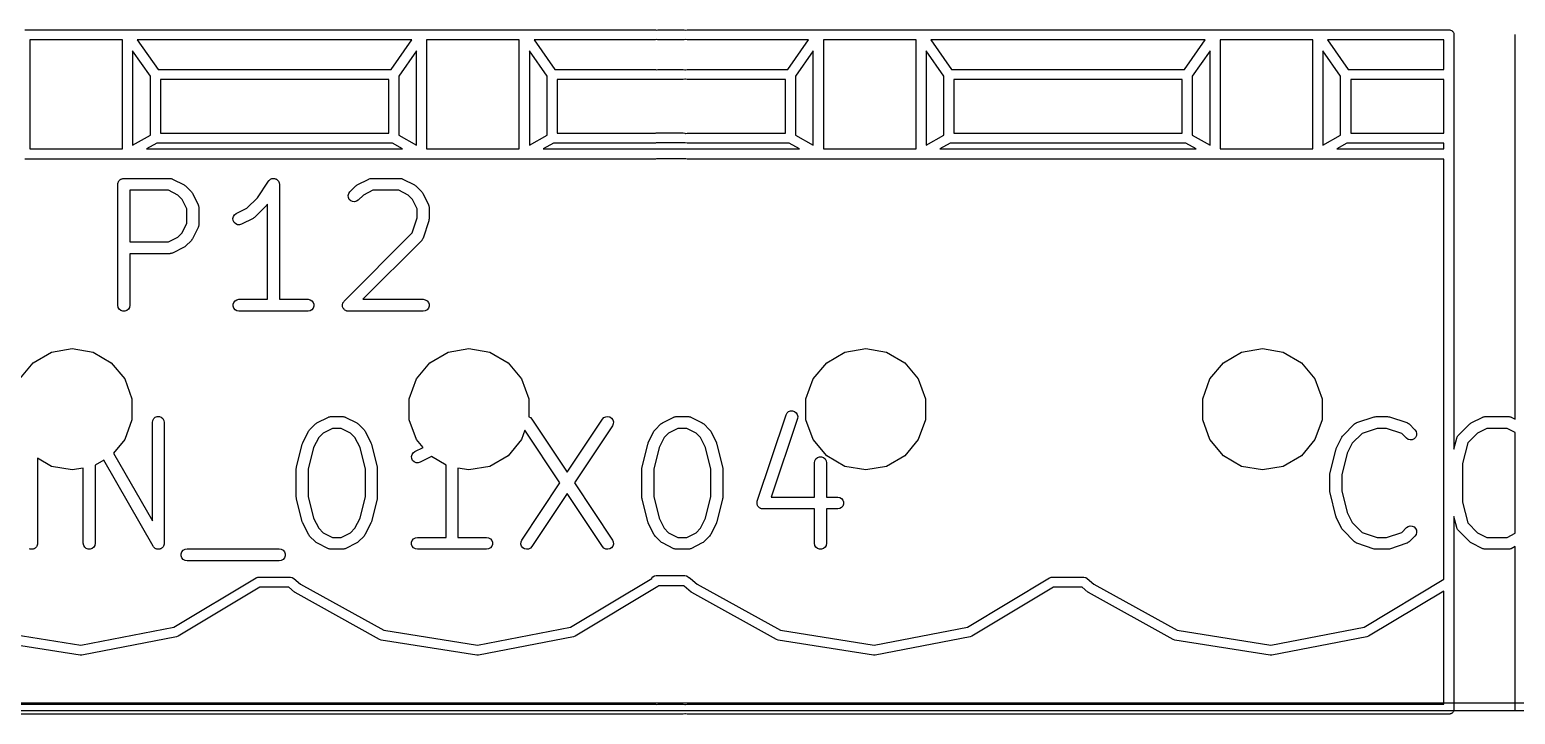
# Model space of a CAD drawing. Extents: x 10 to 287, y -200 to -10.
# Drawn here: x 165.96 to 184.69, y -130.09 to -121.47 of the extents above; entities that cross this region are included whole.
import ezdxf

# ---------------------------------------------------------------- set-up
doc = ezdxf.new("R2010")
doc.units = 0
doc.header["$MEASUREMENT"] = 0
doc.layers.add('BLACK', color=7, linetype='CONTINUOUS')

msp = doc.modelspace()

# ---------------------------------------------------------------- linework, layer by layer
at = {"layer": 'Black'}
for p, q in [((165.902, -121.468), (167.198, -121.468)), ((167.198, -121.468), (170.449, -121.468)), ((170.449, -121.468), (170.902, -121.468)), ((170.902, -121.468), (172.198, -121.468)), ((172.198, -121.468), (173.85, -121.468)), ((173.85, -121.468), (173.862, -121.47)), ((173.862, -121.47), (173.88, -121.466)), ((173.88, -121.466), (174.21, -121.466)), ((174.21, -121.466), (174.232, -121.47)), ((174.232, -121.471), (174.25, -121.468)), ((174.232, -121.47), (174.232, -121.471)), ((174.25, -121.468), (175.902, -121.468)), ((175.902, -121.468), (177.198, -121.468)), ((177.198, -121.468), (180.449, -121.468)), ((180.449, -121.468), (180.902, -121.468)), ((180.902, -121.468), (182.198, -121.468)), ((182.198, -121.468), (183.839, -121.468)), ((183.839, -121.468), (183.839, -121.467)), ((183.839, -121.467), (183.861, -121.467)), ((183.861, -121.467), (183.872, -121.471)), ((183.872, -121.471), (183.872, -121.471)), ((183.872, -121.471), (183.872, -121.471)), ((183.872, -121.471), (183.882, -121.475)), ((183.882, -121.475), (183.89, -121.482)), ((183.89, -121.482), (183.891, -121.482)), ((183.891, -121.482), (183.892, -121.483)), ((183.892, -121.483), (183.899, -121.489)), ((183.899, -121.489), (183.903, -121.497)), ((183.903, -121.497), (183.905, -121.499)), ((183.905, -121.499), (183.906, -121.502)), ((183.906, -121.502), (183.91, -121.508)), ((183.91, -121.508), (183.911, -121.516)), ((165.966, -121.594), (165.966, -122.969)), ((167.134, -121.594), (165.966, -121.594)), ((167.134, -122.969), (167.134, -121.594)), ((167.651, -121.594), (167.32, -121.594)), ((167.32, -121.594), (167.581, -121.968)), ((170.78, -121.594), (167.651, -121.594)), ((170.519, -121.968), (170.78, -121.594)), ((170.966, -121.594), (170.966, -122.969)), ((172.134, -121.594), (170.966, -121.594)), ((172.134, -122.969), (172.134, -121.594)), ((173.85, -121.594), (172.32, -121.594)), ((172.32, -121.594), (172.581, -121.968)), ((173.868, -121.591), (173.85, -121.594)), ((173.88, -121.593), (173.868, -121.591)), ((174.21, -121.593), (173.88, -121.593)), ((174.228, -121.59), (174.21, -121.593)), ((174.228, -121.591), (174.228, -121.59)), ((174.25, -121.594), (174.228, -121.591)), ((175.78, -121.594), (174.25, -121.594)), ((175.519, -121.968), (175.78, -121.594)), ((175.966, -121.594), (175.966, -122.969)), ((177.134, -121.594), (175.966, -121.594)), ((177.134, -122.969), (177.134, -121.594)), ((177.651, -121.594), (177.32, -121.594)), ((177.32, -121.594), (177.581, -121.968)), ((180.449, -121.594), (177.651, -121.594)), ((180.78, -121.594), (180.449, -121.594)), ((180.519, -121.968), (180.78, -121.594)), ((180.966, -121.594), (180.966, -122.969)), ((182.134, -121.594), (180.966, -121.594)), ((182.134, -122.969), (182.134, -121.594)), ((182.32, -121.594), (182.581, -121.968)), ((183.786, -121.594), (182.32, -121.594)), ((183.786, -121.968), (183.786, -121.594)), ((183.911, -121.516), (183.913, -121.52)), ((183.913, -121.52), (183.913, -121.525)), ((183.913, -121.525), (183.913, -121.53)), ((183.913, -121.53), (183.913, -126.753)), ((184.686, -121.53), (184.687, -121.525)), ((184.686, -126.374), (184.686, -121.53)), ((167.485, -122.051), (167.261, -121.732)), ((167.261, -121.732), (167.261, -122.923)), ((170.839, -121.732), (170.615, -122.051)), ((170.839, -122.923), (170.839, -121.732)), ((172.485, -122.051), (172.261, -121.732)), ((172.261, -121.732), (172.261, -122.923)), ((175.839, -121.732), (175.615, -122.051)), ((175.839, -122.923), (175.839, -121.732)), ((177.485, -122.051), (177.261, -121.732)), ((177.261, -121.732), (177.261, -122.923)), ((180.839, -121.732), (180.615, -122.051)), ((180.839, -122.923), (180.839, -121.732)), ((182.485, -122.051), (182.261, -121.732)), ((182.261, -121.732), (182.261, -122.923)), ((167.485, -122.795), (167.485, -122.051)), ((167.581, -121.968), (170.449, -121.968)), ((170.449, -121.968), (170.519, -121.968)), ((170.615, -122.051), (170.615, -122.795)), ((172.485, -122.795), (172.485, -122.051)), ((172.581, -121.968), (173.85, -121.968)), ((173.85, -121.968), (173.861, -121.97)), ((173.861, -121.97), (173.88, -121.966)), ((173.88, -121.966), (174.2, -121.966)), ((174.2, -121.966), (174.222, -121.97)), ((174.222, -121.97), (174.226, -121.973)), ((174.226, -121.973), (174.228, -121.972)), ((174.228, -121.972), (174.25, -121.968)), ((174.25, -121.968), (175.519, -121.968)), ((175.615, -122.051), (175.615, -122.795)), ((177.485, -122.795), (177.485, -122.051)), ((177.581, -121.968), (180.449, -121.968)), ((180.449, -121.968), (180.519, -121.968)), ((180.615, -122.051), (180.615, -122.795)), ((182.485, -122.795), (182.485, -122.051)), ((182.581, -121.968), (183.786, -121.968)), ((167.651, -122.095), (167.612, -122.095)), ((167.612, -122.095), (167.612, -122.768)), ((170.449, -122.095), (167.651, -122.095)), ((170.488, -122.095), (170.449, -122.095)), ((170.488, -122.768), (170.488, -122.095)), ((173.85, -122.095), (172.612, -122.095)), ((172.612, -122.095), (172.612, -122.768)), ((173.869, -122.092), (173.85, -122.095)), ((173.88, -122.093), (173.869, -122.092)), ((174.2, -122.093), (173.88, -122.093)), ((174.222, -122.09), (174.2, -122.093)), ((174.224, -122.088), (174.222, -122.09)), ((174.228, -122.091), (174.224, -122.088)), ((174.25, -122.095), (174.228, -122.091)), ((175.488, -122.095), (174.25, -122.095)), ((175.488, -122.768), (175.488, -122.095)), ((177.651, -122.095), (177.612, -122.095)), ((177.612, -122.095), (177.612, -122.768)), ((180.449, -122.095), (177.651, -122.095)), ((180.488, -122.095), (180.449, -122.095)), ((180.488, -122.768), (180.488, -122.095)), ((182.612, -122.095), (182.612, -122.768)), ((183.786, -122.095), (182.612, -122.095)), ((183.786, -122.768), (183.786, -122.095)), ((167.261, -122.923), (167.485, -122.795)), ((167.612, -122.768), (170.449, -122.768)), ((170.449, -122.768), (170.488, -122.768)), ((170.615, -122.795), (170.839, -122.923)), ((172.261, -122.923), (172.485, -122.795)), ((172.612, -122.768), (173.85, -122.768)), ((173.85, -122.768), (173.851, -122.768)), ((173.851, -122.768), (173.86, -122.766)), ((173.86, -122.766), (174.2, -122.766)), ((174.2, -122.766), (174.222, -122.77)), ((174.222, -122.77), (174.226, -122.773)), ((174.226, -122.773), (174.228, -122.772)), ((174.228, -122.772), (174.25, -122.768)), ((174.25, -122.768), (175.488, -122.768)), ((175.615, -122.795), (175.839, -122.923)), ((177.261, -122.923), (177.485, -122.795)), ((177.612, -122.768), (180.449, -122.768)), ((180.449, -122.768), (180.488, -122.768)), ((180.615, -122.795), (180.839, -122.923)), ((182.261, -122.923), (182.485, -122.795)), ((182.612, -122.768), (183.786, -122.768)), ((165.966, -122.969), (167.134, -122.969)), ((167.565, -122.895), (167.436, -122.969)), ((167.436, -122.969), (167.548, -122.969)), ((167.548, -122.969), (170.449, -122.969)), ((167.651, -122.895), (167.565, -122.895)), ((170.535, -122.895), (167.651, -122.895)), ((170.449, -122.969), (170.552, -122.969)), ((170.664, -122.969), (170.535, -122.895)), ((170.552, -122.969), (170.664, -122.969)), ((170.966, -122.969), (172.134, -122.969)), ((172.565, -122.895), (172.436, -122.969)), ((172.436, -122.969), (172.548, -122.969)), ((172.548, -122.969), (173.848, -122.969)), ((173.85, -122.895), (172.565, -122.895)), ((173.848, -122.969), (173.86, -122.966)), ((173.859, -122.893), (173.85, -122.895)), ((173.86, -122.893), (173.859, -122.893)), ((174.2, -122.893), (173.86, -122.893)), ((173.86, -122.966), (174.23, -122.966)), ((174.222, -122.89), (174.2, -122.893)), ((174.224, -122.889), (174.222, -122.89)), ((174.228, -122.891), (174.224, -122.889)), ((174.25, -122.895), (174.228, -122.891)), ((174.23, -122.966), (174.246, -122.969)), ((174.246, -122.969), (174.25, -122.969)), ((175.535, -122.895), (174.25, -122.895)), ((174.25, -122.969), (175.552, -122.969)), ((175.664, -122.969), (175.535, -122.895)), ((175.552, -122.969), (175.664, -122.969)), ((175.966, -122.969), (177.134, -122.969)), ((177.565, -122.895), (177.436, -122.969)), ((177.436, -122.969), (177.548, -122.969)), ((177.548, -122.969), (180.449, -122.969)), ((177.651, -122.895), (177.565, -122.895)), ((180.535, -122.895), (177.651, -122.895)), ((180.449, -122.969), (180.552, -122.969)), ((180.664, -122.969), (180.535, -122.895)), ((180.552, -122.969), (180.664, -122.969)), ((180.966, -122.969), (182.134, -122.969)), ((182.565, -122.895), (182.436, -122.969)), ((182.436, -122.969), (182.548, -122.969)), ((182.548, -122.969), (183.786, -122.969)), ((183.786, -122.895), (182.565, -122.895)), ((183.786, -122.969), (183.786, -122.895)), ((167.198, -123.096), (165.902, -123.096)), ((167.548, -123.096), (167.198, -123.096)), ((167.651, -123.096), (167.548, -123.096)), ((170.449, -123.096), (167.651, -123.096)), ((170.552, -123.096), (170.449, -123.096)), ((170.902, -123.096), (170.552, -123.096)), ((172.198, -123.096), (170.902, -123.096)), ((172.548, -123.096), (172.198, -123.096)), ((173.85, -123.096), (172.548, -123.096)), ((173.862, -123.093), (173.85, -123.096)), ((174.23, -123.093), (173.862, -123.093)), ((174.234, -123.093), (174.23, -123.093)), ((174.25, -123.096), (174.234, -123.093)), ((175.552, -123.096), (174.25, -123.096)), ((175.902, -123.096), (175.552, -123.096)), ((177.198, -123.096), (175.902, -123.096)), ((177.548, -123.096), (177.198, -123.096)), ((177.651, -123.096), (177.548, -123.096)), ((180.449, -123.096), (177.651, -123.096)), ((180.552, -123.096), (180.449, -123.096)), ((180.902, -123.096), (180.552, -123.096)), ((182.198, -123.096), (180.902, -123.096)), ((182.548, -123.096), (182.198, -123.096)), ((183.786, -123.096), (182.548, -123.096)), ((183.786, -128.393), (183.786, -123.096)), ((167.082, -123.384), (167.084, -123.378)), ((167.084, -123.378), (167.089, -123.373)), ((167.089, -123.373), (167.092, -123.367)), ((167.092, -123.367), (167.097, -123.363)), ((167.097, -123.363), (167.101, -123.358)), ((167.101, -123.358), (167.107, -123.355)), ((167.107, -123.355), (167.112, -123.35)), ((167.112, -123.35), (167.118, -123.348)), ((167.118, -123.348), (167.124, -123.345)), ((167.124, -123.345), (167.13, -123.344)), ((167.13, -123.344), (167.136, -123.342)), ((167.136, -123.342), (167.143, -123.342)), ((167.143, -123.342), (167.149, -123.34)), ((167.149, -123.34), (167.73, -123.34)), ((167.73, -123.34), (167.734, -123.341)), ((167.734, -123.341), (167.739, -123.341)), ((167.739, -123.341), (167.747, -123.343)), ((167.747, -123.343), (167.756, -123.345)), ((167.756, -123.345), (167.759, -123.347)), ((167.759, -123.347), (167.764, -123.348)), ((167.764, -123.348), (167.909, -123.421)), ((168.833, -123.585), (168.974, -123.374)), ((168.974, -123.374), (168.977, -123.371)), ((168.977, -123.371), (168.979, -123.367)), ((168.979, -123.367), (168.986, -123.361)), ((168.986, -123.361), (168.992, -123.355)), ((168.992, -123.355), (168.996, -123.353)), ((168.996, -123.353), (168.999, -123.35)), ((168.999, -123.35), (169.007, -123.347)), ((169.007, -123.347), (169.015, -123.343)), ((169.015, -123.343), (169.019, -123.343)), ((169.019, -123.343), (169.023, -123.342)), ((169.023, -123.342), (169.032, -123.342)), ((169.032, -123.342), (169.041, -123.341)), ((169.041, -123.341), (169.045, -123.342)), ((169.045, -123.342), (169.049, -123.342)), ((169.049, -123.342), (169.058, -123.345)), ((169.058, -123.345), (169.066, -123.347)), ((169.066, -123.347), (169.07, -123.349)), ((169.07, -123.349), (169.074, -123.35)), ((169.074, -123.35), (169.081, -123.356)), ((169.081, -123.356), (169.088, -123.361)), ((169.088, -123.361), (169.091, -123.365)), ((169.091, -123.365), (169.094, -123.367)), ((169.094, -123.367), (169.098, -123.375)), ((169.098, -123.375), (169.104, -123.382)), ((170.091, -123.421), (170.236, -123.348)), ((170.236, -123.348), (170.241, -123.347)), ((170.241, -123.347), (170.244, -123.345)), ((170.244, -123.345), (170.253, -123.343)), ((170.253, -123.343), (170.261, -123.341)), ((170.261, -123.341), (170.266, -123.341)), ((170.266, -123.341), (170.27, -123.34)), ((170.27, -123.34), (170.633, -123.34)), ((170.633, -123.34), (170.637, -123.341)), ((170.637, -123.341), (170.641, -123.341)), ((170.641, -123.341), (170.65, -123.343)), ((170.65, -123.343), (170.659, -123.345)), ((170.659, -123.345), (170.662, -123.347)), ((170.662, -123.347), (170.666, -123.348)), ((170.666, -123.348), (170.812, -123.421)), ((167.074, -123.415), (167.076, -123.409)), ((167.074, -124.939), (167.074, -123.415)), ((167.076, -123.402), (167.078, -123.396)), ((167.076, -123.409), (167.076, -123.402)), ((167.078, -123.396), (167.079, -123.39)), ((167.079, -123.39), (167.082, -123.384)), ((167.224, -123.49), (167.224, -124.139)), ((167.712, -123.49), (167.224, -123.49)), ((167.831, -123.55), (167.712, -123.49)), ((167.886, -123.605), (167.831, -123.55)), ((167.909, -123.421), (167.918, -123.428)), ((167.918, -123.428), (167.928, -123.435)), ((167.928, -123.435), (168.001, -123.508)), ((168.001, -123.508), (168.008, -123.517)), ((168.008, -123.517), (168.015, -123.527)), ((168.015, -123.527), (168.087, -123.672)), ((169.104, -123.382), (169.105, -123.386)), ((169.105, -123.386), (169.107, -123.39)), ((169.107, -123.39), (169.108, -123.399)), ((169.108, -123.399), (169.111, -123.407)), ((169.111, -123.407), (169.111, -123.411)), ((169.111, -123.411), (169.111, -123.415)), ((169.111, -123.415), (169.111, -124.864)), ((169.978, -123.554), (169.984, -123.529)), ((169.98, -123.58), (169.978, -123.554)), ((169.984, -123.529), (169.999, -123.508)), ((169.999, -123.508), (170.072, -123.435)), ((170.072, -123.435), (170.082, -123.428)), ((170.082, -123.428), (170.091, -123.421)), ((170.169, -123.55), (170.105, -123.614)), ((170.288, -123.49), (170.169, -123.55)), ((170.615, -123.49), (170.288, -123.49)), ((170.734, -123.55), (170.615, -123.49)), ((170.789, -123.605), (170.734, -123.55)), ((170.812, -123.421), (170.821, -123.428)), ((170.821, -123.428), (170.831, -123.435)), ((170.831, -123.435), (170.904, -123.508)), ((170.904, -123.508), (170.911, -123.517)), ((170.911, -123.517), (170.918, -123.527)), ((170.918, -123.527), (170.99, -123.672)), ((167.945, -123.723), (167.886, -123.605)), ((167.945, -123.906), (167.945, -123.723)), ((168.087, -123.672), (168.089, -123.676)), ((168.089, -123.676), (168.091, -123.68)), ((168.091, -123.68), (168.092, -123.689)), ((168.092, -123.689), (168.095, -123.697)), ((168.095, -123.697), (168.095, -123.701)), ((168.095, -123.701), (168.095, -123.706)), ((168.095, -123.706), (168.095, -123.923)), ((168.567, -123.784), (168.702, -123.717)), ((168.702, -123.717), (168.833, -123.585)), ((168.944, -123.686), (168.799, -123.831)), ((168.948, -123.68), (168.944, -123.686)), ((168.954, -123.675), (168.948, -123.68)), ((168.961, -123.663), (168.954, -123.675)), ((168.961, -124.864), (168.961, -123.663)), ((169.991, -123.604), (169.98, -123.58)), ((170.009, -123.622), (169.991, -123.604)), ((170.033, -123.633), (170.009, -123.622)), ((170.059, -123.635), (170.033, -123.633)), ((170.084, -123.629), (170.059, -123.635)), ((170.105, -123.614), (170.084, -123.629)), ((170.848, -123.723), (170.789, -123.605)), ((170.848, -123.839), (170.848, -123.723)), ((170.99, -123.672), (170.991, -123.676)), ((170.991, -123.676), (170.994, -123.68)), ((170.994, -123.68), (170.995, -123.689)), ((170.995, -123.689), (170.998, -123.697)), ((170.998, -123.697), (170.997, -123.701)), ((170.997, -123.701), (170.998, -123.706)), ((170.998, -123.706), (170.998, -123.851)), ((167.886, -124.024), (167.945, -123.906)), ((168.092, -123.94), (168.091, -123.949)), ((168.095, -123.932), (168.092, -123.94)), ((168.095, -123.923), (168.095, -123.928)), ((168.095, -123.928), (168.095, -123.932)), ((168.526, -123.846), (168.532, -123.821)), ((168.529, -123.872), (168.526, -123.846)), ((168.541, -123.896), (168.529, -123.872)), ((168.532, -123.821), (168.546, -123.799)), ((168.56, -123.913), (168.541, -123.896)), ((168.546, -123.799), (168.567, -123.784)), ((168.583, -123.924), (168.56, -123.913)), ((168.609, -123.925), (168.583, -123.924)), ((168.634, -123.918), (168.609, -123.925)), ((168.78, -123.845), (168.634, -123.918)), ((168.789, -123.838), (168.78, -123.845)), ((168.799, -123.831), (168.789, -123.838)), ((170.785, -124.028), (170.848, -123.839)), ((170.994, -123.875), (170.922, -124.092)), ((170.996, -123.863), (170.994, -123.875)), ((170.998, -123.851), (170.996, -123.863)), ((167.712, -124.139), (167.831, -124.08)), ((167.831, -124.08), (167.886, -124.024)), ((168.001, -124.122), (167.928, -124.194)), ((168.008, -124.112), (168.001, -124.122)), ((168.015, -124.102), (168.008, -124.112)), ((168.087, -123.957), (168.015, -124.102)), ((168.089, -123.953), (168.087, -123.957)), ((168.091, -123.949), (168.089, -123.953)), ((169.927, -124.886), (170.785, -124.028)), ((170.904, -124.122), (170.161, -124.864)), ((170.906, -124.118), (170.904, -124.122)), ((170.909, -124.115), (170.906, -124.118)), ((170.914, -124.107), (170.909, -124.115)), ((170.919, -124.1), (170.914, -124.107)), ((170.92, -124.096), (170.919, -124.1)), ((170.922, -124.092), (170.92, -124.096)), ((167.224, -124.139), (167.712, -124.139)), ((167.73, -124.289), (167.224, -124.289)), ((167.224, -124.289), (167.224, -124.939)), ((167.734, -124.288), (167.73, -124.289)), ((167.739, -124.288), (167.734, -124.288)), ((167.747, -124.286), (167.739, -124.288)), ((167.756, -124.284), (167.747, -124.286)), ((167.759, -124.282), (167.756, -124.284)), ((167.764, -124.281), (167.759, -124.282)), ((167.909, -124.208), (167.764, -124.281)), ((167.918, -124.201), (167.909, -124.208)), ((167.928, -124.194), (167.918, -124.201)), ((168.553, -124.882), (168.575, -124.869)), ((168.575, -124.869), (168.601, -124.864)), ((168.601, -124.864), (168.961, -124.864)), ((169.111, -124.864), (169.472, -124.864)), ((169.472, -124.864), (169.497, -124.869)), ((169.497, -124.869), (169.52, -124.882)), ((170.161, -124.864), (170.923, -124.864)), ((170.923, -124.864), (170.949, -124.869)), ((170.949, -124.869), (170.971, -124.882)), ((167.079, -124.965), (167.074, -124.939)), ((167.092, -124.988), (167.079, -124.965)), ((167.112, -125.004), (167.092, -124.988)), ((167.136, -125.013), (167.112, -125.004)), ((167.162, -125.013), (167.136, -125.013)), ((167.187, -125.004), (167.162, -125.013)), ((167.207, -124.988), (167.187, -125.004)), ((167.22, -124.965), (167.207, -124.988)), ((167.224, -124.939), (167.22, -124.965)), ((168.527, -124.926), (168.536, -124.902)), ((168.527, -124.952), (168.527, -124.926)), ((168.536, -124.977), (168.527, -124.952)), ((168.536, -124.902), (168.553, -124.882)), ((168.553, -124.997), (168.536, -124.977)), ((168.575, -125.01), (168.553, -124.997)), ((168.601, -125.014), (168.575, -125.01)), ((169.472, -125.014), (168.601, -125.014)), ((169.497, -125.01), (169.472, -125.014)), ((169.52, -124.997), (169.497, -125.01)), ((169.52, -124.882), (169.537, -124.902)), ((169.537, -124.977), (169.52, -124.997)), ((169.537, -124.902), (169.546, -124.926)), ((169.546, -124.952), (169.537, -124.977)), ((169.546, -124.926), (169.546, -124.952)), ((169.905, -124.933), (169.906, -124.93)), ((169.906, -124.943), (169.905, -124.933)), ((169.906, -124.926), (169.909, -124.917)), ((169.906, -124.93), (169.906, -124.926)), ((169.906, -124.952), (169.906, -124.943)), ((169.907, -124.956), (169.906, -124.952)), ((169.907, -124.959), (169.907, -124.956)), ((169.911, -124.968), (169.907, -124.959)), ((169.909, -124.917), (169.912, -124.908)), ((169.915, -124.977), (169.911, -124.968)), ((169.912, -124.908), (169.914, -124.905)), ((169.914, -124.905), (169.915, -124.902)), ((169.915, -124.902), (169.921, -124.894)), ((169.917, -124.979), (169.915, -124.977)), ((169.918, -124.982), (169.917, -124.979)), ((169.925, -124.989), (169.918, -124.982)), ((169.921, -124.894), (169.927, -124.886)), ((169.932, -124.997), (169.925, -124.989)), ((169.934, -124.999), (169.932, -124.997)), ((169.937, -125.001), (169.934, -124.999)), ((169.946, -125.005), (169.937, -125.001)), ((169.954, -125.01), (169.946, -125.005)), ((169.957, -125.01), (169.954, -125.01)), ((169.96, -125.012), (169.957, -125.01)), ((169.97, -125.013), (169.96, -125.012)), ((169.98, -125.014), (169.97, -125.013)), ((170.923, -125.014), (169.98, -125.014)), ((170.949, -125.01), (170.923, -125.014)), ((170.971, -124.997), (170.949, -125.01)), ((170.971, -124.882), (170.988, -124.902)), ((170.988, -124.977), (170.971, -124.997)), ((170.988, -124.902), (170.997, -124.926)), ((170.997, -124.952), (170.988, -124.977)), ((170.997, -124.926), (170.997, -124.952)), ((166.008, -125.664), (166.238, -125.531)), ((166.238, -125.531), (166.5, -125.485)), ((166.5, -125.485), (166.762, -125.531)), ((166.762, -125.531), (166.992, -125.664)), ((171.008, -125.664), (171.238, -125.531)), ((171.238, -125.531), (171.5, -125.485)), ((171.5, -125.485), (171.762, -125.531)), ((171.762, -125.531), (171.992, -125.664)), ((176.008, -125.664), (176.238, -125.531)), ((176.238, -125.531), (176.5, -125.485)), ((176.5, -125.485), (176.762, -125.531)), ((176.762, -125.531), (176.992, -125.664)), ((181.008, -125.664), (181.238, -125.531)), ((181.238, -125.531), (181.5, -125.485)), ((181.5, -125.485), (181.762, -125.531)), ((181.762, -125.531), (181.992, -125.664)), ((165.838, -125.868), (166.008, -125.664)), ((166.992, -125.664), (167.162, -125.868)), ((170.838, -125.868), (171.008, -125.664)), ((171.992, -125.664), (172.162, -125.868)), ((175.838, -125.868), (176.008, -125.664)), ((176.992, -125.664), (177.162, -125.868)), ((180.838, -125.868), (181.008, -125.664)), ((181.992, -125.664), (182.162, -125.868)), ((167.162, -125.868), (167.253, -126.117)), ((170.747, -126.117), (170.838, -125.868)), ((172.162, -125.868), (172.253, -126.117)), ((175.747, -126.117), (175.838, -125.868)), ((177.162, -125.868), (177.253, -126.117)), ((180.747, -126.117), (180.838, -125.868)), ((182.162, -125.868), (182.253, -126.117)), ((167.253, -126.117), (167.253, -126.383)), ((170.747, -126.383), (170.747, -126.117)), ((172.253, -126.117), (172.253, -126.345)), ((175.747, -126.383), (175.747, -126.117)), ((177.253, -126.117), (177.253, -126.383)), ((180.747, -126.383), (180.747, -126.117)), ((182.253, -126.117), (182.253, -126.383)), ((167.514, -126.39), (167.527, -126.367)), ((167.527, -126.367), (167.547, -126.35)), ((167.547, -126.35), (167.572, -126.342)), ((167.572, -126.342), (167.598, -126.342)), ((167.598, -126.342), (167.622, -126.35)), ((167.622, -126.35), (167.642, -126.367)), ((167.642, -126.367), (167.655, -126.39)), ((169.583, -126.421), (169.728, -126.348)), ((169.728, -126.348), (169.733, -126.347)), ((169.733, -126.347), (169.736, -126.345)), ((169.736, -126.345), (169.745, -126.343)), ((169.745, -126.343), (169.753, -126.341)), ((169.753, -126.341), (169.758, -126.341)), ((169.758, -126.341), (169.762, -126.34)), ((169.762, -126.34), (169.907, -126.34)), ((169.907, -126.34), (169.911, -126.341)), ((169.911, -126.341), (169.916, -126.341)), ((169.916, -126.341), (169.924, -126.343)), ((169.924, -126.343), (169.933, -126.345)), ((169.933, -126.345), (169.937, -126.347)), ((169.937, -126.347), (169.941, -126.348)), ((169.941, -126.348), (170.086, -126.421)), ((172.253, -126.345), (172.274, -126.355)), ((172.274, -126.355), (172.292, -126.374)), ((172.292, -126.374), (172.737, -127.042)), ((172.737, -127.042), (173.183, -126.374)), ((173.183, -126.374), (173.201, -126.355)), ((173.201, -126.355), (173.224, -126.343)), ((173.224, -126.343), (173.25, -126.341)), ((173.25, -126.341), (173.276, -126.347)), ((173.276, -126.347), (173.297, -126.361)), ((173.297, -126.361), (173.313, -126.382)), ((173.938, -126.421), (174.083, -126.348)), ((174.083, -126.348), (174.087, -126.347)), ((174.087, -126.347), (174.091, -126.345)), ((174.091, -126.345), (174.099, -126.343)), ((174.099, -126.343), (174.108, -126.341)), ((174.108, -126.341), (174.112, -126.341)), ((174.112, -126.341), (174.116, -126.34)), ((174.116, -126.34), (174.261, -126.34)), ((174.261, -126.34), (174.266, -126.341)), ((174.266, -126.341), (174.27, -126.341)), ((174.27, -126.341), (174.278, -126.343)), ((174.278, -126.343), (174.287, -126.345)), ((174.287, -126.345), (174.291, -126.347)), ((174.291, -126.347), (174.295, -126.348)), ((174.295, -126.348), (174.44, -126.421)), ((175.134, -127.408), (175.497, -126.319)), ((175.639, -126.367), (175.309, -127.356)), ((175.497, -126.319), (175.509, -126.296)), ((175.509, -126.296), (175.528, -126.279)), ((175.528, -126.279), (175.553, -126.269)), ((175.553, -126.269), (175.579, -126.269)), ((175.579, -126.269), (175.603, -126.277)), ((175.603, -126.277), (175.624, -126.293)), ((175.624, -126.293), (175.637, -126.315)), ((175.637, -126.315), (175.643, -126.341)), ((175.643, -126.341), (175.639, -126.367)), ((182.691, -126.417), (182.909, -126.344)), ((182.909, -126.344), (182.92, -126.343)), ((182.92, -126.343), (182.932, -126.34)), ((182.932, -126.34), (183.077, -126.34)), ((183.077, -126.34), (183.089, -126.343)), ((183.089, -126.343), (183.101, -126.344)), ((183.101, -126.344), (183.319, -126.417)), ((184.132, -126.421), (184.278, -126.348)), ((184.278, -126.348), (184.282, -126.347)), ((184.282, -126.347), (184.285, -126.345)), ((184.285, -126.345), (184.294, -126.343)), ((184.294, -126.343), (184.303, -126.341)), ((184.303, -126.341), (184.307, -126.341)), ((184.307, -126.341), (184.311, -126.34)), ((184.311, -126.34), (184.601, -126.34)), ((184.601, -126.34), (184.606, -126.341)), ((184.606, -126.341), (184.61, -126.341)), ((184.61, -126.341), (184.618, -126.343)), ((184.618, -126.343), (184.627, -126.345)), ((184.627, -126.345), (184.631, -126.347)), ((184.631, -126.347), (184.635, -126.348)), ((184.635, -126.348), (184.686, -126.374)), ((167.253, -126.383), (167.162, -126.632)), ((167.51, -126.415), (167.514, -126.39)), ((167.51, -127.657), (167.51, -126.415)), ((167.655, -126.39), (167.66, -126.415)), ((167.66, -126.415), (167.66, -127.939)), ((169.405, -126.672), (169.477, -126.527)), ((169.477, -126.527), (169.484, -126.517)), ((169.484, -126.517), (169.491, -126.508)), ((169.491, -126.508), (169.564, -126.435)), ((169.564, -126.435), (169.574, -126.428)), ((169.574, -126.428), (169.583, -126.421)), ((169.661, -126.55), (169.606, -126.605)), ((169.78, -126.49), (169.661, -126.55)), ((169.889, -126.49), (169.78, -126.49)), ((170.008, -126.55), (169.889, -126.49)), ((170.063, -126.605), (170.008, -126.55)), ((170.086, -126.421), (170.095, -126.428)), ((170.095, -126.428), (170.105, -126.435)), ((170.105, -126.435), (170.178, -126.508)), ((170.178, -126.508), (170.185, -126.517)), ((170.185, -126.517), (170.192, -126.527)), ((170.192, -126.527), (170.265, -126.672)), ((170.838, -126.632), (170.747, -126.383)), ((172.205, -126.515), (172.162, -126.632)), ((172.647, -127.177), (172.205, -126.515)), ((173.308, -126.457), (172.828, -127.177)), ((173.318, -126.433), (173.308, -126.457)), ((173.313, -126.382), (173.32, -126.407)), ((173.32, -126.407), (173.318, -126.433)), ((173.759, -126.672), (173.831, -126.527)), ((173.831, -126.527), (173.839, -126.517)), ((173.839, -126.517), (173.846, -126.508)), ((173.846, -126.508), (173.918, -126.435)), ((173.918, -126.435), (173.928, -126.428)), ((173.928, -126.428), (173.938, -126.421)), ((174.016, -126.55), (173.96, -126.605)), ((174.134, -126.49), (174.016, -126.55)), ((174.244, -126.49), (174.134, -126.49)), ((174.362, -126.55), (174.244, -126.49)), ((174.418, -126.605), (174.362, -126.55)), ((174.44, -126.421), (174.45, -126.428)), ((174.45, -126.428), (174.46, -126.435)), ((174.46, -126.435), (174.532, -126.508)), ((174.532, -126.508), (174.539, -126.517)), ((174.539, -126.517), (174.546, -126.527)), ((174.546, -126.527), (174.619, -126.672)), ((175.838, -126.632), (175.747, -126.383)), ((177.253, -126.383), (177.162, -126.632)), ((180.838, -126.632), (180.747, -126.383)), ((182.253, -126.383), (182.162, -126.632)), ((182.516, -126.58), (182.662, -126.435)), ((182.755, -126.554), (182.631, -126.678)), ((182.662, -126.435), (182.665, -126.432)), ((182.665, -126.432), (182.668, -126.429)), ((182.668, -126.429), (182.676, -126.425)), ((182.676, -126.425), (182.683, -126.42)), ((182.683, -126.42), (182.687, -126.419)), ((182.687, -126.419), (182.691, -126.417)), ((182.944, -126.49), (182.755, -126.554)), ((183.065, -126.49), (182.944, -126.49)), ((183.255, -126.554), (183.065, -126.49)), ((183.315, -126.614), (183.255, -126.554)), ((183.319, -126.417), (183.323, -126.419)), ((183.323, -126.419), (183.327, -126.42)), ((183.327, -126.42), (183.334, -126.425)), ((183.334, -126.425), (183.342, -126.429)), ((183.342, -126.429), (183.345, -126.432)), ((183.345, -126.432), (183.348, -126.435)), ((183.348, -126.435), (183.421, -126.508)), ((183.421, -126.508), (183.436, -126.529)), ((183.436, -126.529), (183.442, -126.554)), ((183.442, -126.554), (183.44, -126.58)), ((183.968, -126.58), (184.113, -126.435)), ((184.21, -126.55), (184.089, -126.671)), ((184.113, -126.435), (184.123, -126.428)), ((184.123, -126.428), (184.132, -126.421)), ((184.329, -126.49), (184.21, -126.55)), ((184.584, -126.49), (184.329, -126.49)), ((184.686, -126.542), (184.584, -126.49)), ((184.686, -127.813), (184.686, -126.542)), ((167.162, -126.632), (167.021, -126.801)), ((169.326, -126.978), (169.399, -126.688)), ((169.399, -126.688), (169.402, -126.68)), ((169.402, -126.68), (169.405, -126.672)), ((169.542, -126.732), (169.474, -127.005)), ((169.606, -126.605), (169.542, -126.732)), ((170.127, -126.732), (170.063, -126.605)), ((170.195, -127.005), (170.127, -126.732)), ((170.265, -126.672), (170.267, -126.68)), ((170.267, -126.68), (170.27, -126.688)), ((170.27, -126.688), (170.343, -126.978)), ((170.817, -126.784), (170.921, -126.732)), ((170.921, -126.732), (170.838, -126.632)), ((172.162, -126.632), (171.992, -126.836)), ((173.681, -126.978), (173.753, -126.688)), ((173.753, -126.688), (173.757, -126.68)), ((173.757, -126.68), (173.759, -126.672)), ((173.897, -126.732), (173.828, -127.005)), ((173.96, -126.605), (173.897, -126.732)), ((174.481, -126.732), (174.418, -126.605)), ((174.549, -127.005), (174.481, -126.732)), ((174.619, -126.672), (174.621, -126.68)), ((174.621, -126.68), (174.624, -126.688)), ((174.624, -126.688), (174.697, -126.978)), ((176.008, -126.836), (175.838, -126.632)), ((177.162, -126.632), (176.992, -126.836)), ((181.008, -126.836), (180.838, -126.632)), ((182.162, -126.632), (181.992, -126.836)), ((182.427, -126.753), (182.43, -126.745)), ((182.43, -126.745), (182.502, -126.6)), ((182.502, -126.6), (182.509, -126.59)), ((182.509, -126.59), (182.516, -126.58)), ((182.631, -126.678), (182.568, -126.804)), ((183.336, -126.629), (183.315, -126.614)), ((183.361, -126.635), (183.336, -126.629)), ((183.387, -126.633), (183.361, -126.635)), ((183.411, -126.622), (183.387, -126.633)), ((183.429, -126.604), (183.411, -126.622)), ((183.44, -126.58), (183.429, -126.604)), ((183.913, -126.753), (183.948, -126.615)), ((183.948, -126.615), (183.951, -126.608)), ((183.951, -126.608), (183.953, -126.601)), ((183.953, -126.601), (183.956, -126.597)), ((183.956, -126.597), (183.959, -126.591)), ((183.959, -126.591), (183.964, -126.586)), ((183.964, -126.586), (183.968, -126.58)), ((184.089, -126.671), (184.023, -126.933)), ((166.238, -126.969), (166.063, -126.868)), ((166.063, -126.868), (166.063, -127.939)), ((166.899, -126.89), (166.789, -126.953)), ((167.52, -127.977), (166.899, -126.89)), ((167.021, -126.801), (167.51, -127.657)), ((170.776, -126.846), (170.782, -126.821)), ((170.779, -126.872), (170.776, -126.846)), ((170.79, -126.896), (170.779, -126.872)), ((170.782, -126.821), (170.796, -126.799)), ((170.809, -126.913), (170.79, -126.896)), ((170.796, -126.799), (170.817, -126.784)), ((170.833, -126.924), (170.809, -126.913)), ((170.859, -126.925), (170.833, -126.924)), ((170.884, -126.918), (170.859, -126.925)), ((171.027, -126.847), (170.884, -126.918)), ((171.211, -126.953), (171.027, -126.847)), ((171.992, -126.836), (171.762, -126.969)), ((175.856, -126.923), (175.86, -126.898)), ((175.856, -127.356), (175.856, -126.923)), ((175.86, -126.898), (175.873, -126.875)), ((175.873, -126.875), (175.893, -126.858)), ((175.893, -126.858), (175.918, -126.85)), ((175.918, -126.85), (175.944, -126.85)), ((175.944, -126.85), (175.968, -126.858)), ((175.968, -126.858), (175.988, -126.875)), ((175.988, -126.875), (176.001, -126.898)), ((176.001, -126.898), (176.006, -126.923)), ((176.006, -126.923), (176.006, -127.356)), ((176.238, -126.969), (176.008, -126.836)), ((176.992, -126.836), (176.762, -126.969)), ((181.238, -126.969), (181.008, -126.836)), ((181.992, -126.836), (181.762, -126.969)), ((182.352, -127.05), (182.424, -126.76)), ((182.424, -126.76), (182.427, -126.753)), ((182.568, -126.804), (182.499, -127.078)), ((184.023, -126.933), (184.023, -127.422)), ((166.5, -127.015), (166.238, -126.969)), ((166.639, -126.99), (166.5, -127.015)), ((166.639, -127.939), (166.639, -126.99)), ((166.789, -126.953), (166.789, -127.939)), ((169.324, -126.996), (169.326, -126.987)), ((169.324, -127.359), (169.324, -126.996)), ((169.326, -126.987), (169.326, -126.978)), ((169.474, -127.005), (169.474, -127.35)), ((170.195, -127.35), (170.195, -127.005)), ((170.343, -126.978), (170.343, -126.987)), ((170.343, -126.987), (170.345, -126.996)), ((170.345, -126.996), (170.345, -127.359)), ((171.211, -127.864), (171.211, -126.953)), ((171.5, -127.015), (171.361, -126.99)), ((171.361, -126.99), (171.361, -127.864)), ((171.762, -126.969), (171.5, -127.015)), ((173.678, -126.996), (173.68, -126.987)), ((173.678, -127.359), (173.678, -126.996)), ((173.68, -126.987), (173.681, -126.978)), ((173.828, -127.005), (173.828, -127.35)), ((174.549, -127.35), (174.549, -127.005)), ((174.697, -126.978), (174.698, -126.987)), ((174.698, -126.987), (174.699, -126.996)), ((174.699, -126.996), (174.699, -127.359)), ((176.5, -127.015), (176.238, -126.969)), ((176.762, -126.969), (176.5, -127.015)), ((181.5, -127.015), (181.238, -126.969)), ((181.762, -126.969), (181.5, -127.015)), ((182.349, -127.069), (182.351, -127.06)), ((182.349, -127.286), (182.349, -127.069)), ((182.351, -127.06), (182.352, -127.05)), ((182.499, -127.078), (182.499, -127.277)), ((172.167, -127.898), (172.647, -127.177)), ((172.737, -127.313), (172.292, -127.981)), ((173.183, -127.981), (172.737, -127.313)), ((172.828, -127.177), (173.308, -127.898)), ((182.351, -127.295), (182.349, -127.286)), ((182.352, -127.304), (182.351, -127.295)), ((182.424, -127.595), (182.352, -127.304)), ((182.499, -127.277), (182.568, -127.55)), ((169.326, -127.368), (169.324, -127.359)), ((169.326, -127.377), (169.326, -127.368)), ((169.399, -127.667), (169.326, -127.377)), ((169.474, -127.35), (169.542, -127.623)), ((170.127, -127.623), (170.195, -127.35)), ((170.343, -127.377), (170.27, -127.667)), ((170.345, -127.359), (170.343, -127.368)), ((170.343, -127.368), (170.343, -127.377)), ((173.68, -127.368), (173.678, -127.359)), ((173.681, -127.377), (173.68, -127.368)), ((173.753, -127.667), (173.681, -127.377)), ((173.828, -127.35), (173.897, -127.623)), ((174.481, -127.623), (174.549, -127.35)), ((174.697, -127.377), (174.624, -127.667)), ((174.698, -127.368), (174.697, -127.377)), ((174.699, -127.359), (174.698, -127.368)), ((175.13, -127.433), (175.131, -127.426)), ((175.131, -127.439), (175.13, -127.433)), ((175.131, -127.418), (175.133, -127.413)), ((175.131, -127.426), (175.131, -127.418)), ((175.131, -127.444), (175.131, -127.439)), ((175.134, -127.452), (175.131, -127.444)), ((175.133, -127.413), (175.134, -127.408)), ((175.135, -127.459), (175.134, -127.452)), ((175.138, -127.464), (175.135, -127.459)), ((175.14, -127.469), (175.138, -127.464)), ((175.145, -127.475), (175.14, -127.469)), ((175.149, -127.481), (175.145, -127.475)), ((175.153, -127.485), (175.149, -127.481)), ((175.157, -127.489), (175.153, -127.485)), ((175.163, -127.493), (175.157, -127.489)), ((175.169, -127.497), (175.163, -127.493)), ((175.174, -127.499), (175.169, -127.497)), ((175.179, -127.502), (175.174, -127.499)), ((175.309, -127.356), (175.856, -127.356)), ((176.006, -127.356), (176.148, -127.356)), ((176.148, -127.356), (176.174, -127.361)), ((176.174, -127.361), (176.196, -127.374)), ((176.196, -127.489), (176.174, -127.502)), ((176.196, -127.374), (176.213, -127.394)), ((176.213, -127.469), (176.196, -127.489)), ((176.213, -127.394), (176.222, -127.418)), ((176.222, -127.444), (176.213, -127.469)), ((176.222, -127.418), (176.222, -127.444)), ((184.023, -127.422), (184.089, -127.683)), ((169.402, -127.675), (169.399, -127.667)), ((169.405, -127.683), (169.402, -127.675)), ((169.477, -127.828), (169.405, -127.683)), ((169.542, -127.623), (169.606, -127.75)), ((170.063, -127.75), (170.127, -127.623)), ((170.265, -127.683), (170.192, -127.828)), ((170.267, -127.675), (170.265, -127.683)), ((170.27, -127.667), (170.267, -127.675)), ((173.757, -127.675), (173.753, -127.667)), ((173.759, -127.683), (173.757, -127.675)), ((173.831, -127.828), (173.759, -127.683)), ((173.897, -127.623), (173.96, -127.75)), ((174.418, -127.75), (174.481, -127.623)), ((174.619, -127.683), (174.546, -127.828)), ((174.621, -127.675), (174.619, -127.683)), ((174.624, -127.667), (174.621, -127.675)), ((175.187, -127.503), (175.179, -127.502)), ((175.194, -127.506), (175.187, -127.503)), ((175.199, -127.505), (175.194, -127.506)), ((175.205, -127.506), (175.199, -127.505)), ((175.856, -127.506), (175.205, -127.506)), ((175.856, -127.939), (175.856, -127.506)), ((176.148, -127.506), (176.006, -127.506)), ((176.006, -127.506), (176.006, -127.939)), ((176.174, -127.502), (176.148, -127.506)), ((182.427, -127.602), (182.424, -127.595)), ((182.43, -127.61), (182.427, -127.602)), ((182.502, -127.755), (182.43, -127.61)), ((182.568, -127.55), (182.631, -127.677)), ((182.631, -127.677), (182.755, -127.801)), ((183.948, -127.74), (183.913, -127.602)), ((183.913, -127.602), (183.913, -130.03)), ((184.089, -127.683), (184.21, -127.805)), ((169.484, -127.837), (169.477, -127.828)), ((169.491, -127.847), (169.484, -127.837)), ((169.564, -127.92), (169.491, -127.847)), ((169.606, -127.75), (169.661, -127.805)), ((169.661, -127.805), (169.78, -127.864)), ((169.78, -127.864), (169.889, -127.864)), ((169.889, -127.864), (170.008, -127.805)), ((170.008, -127.805), (170.063, -127.75)), ((170.178, -127.847), (170.105, -127.92)), ((170.185, -127.837), (170.178, -127.847)), ((170.192, -127.828), (170.185, -127.837)), ((170.802, -127.882), (170.825, -127.869)), ((170.825, -127.869), (170.851, -127.864)), ((170.851, -127.864), (171.211, -127.864)), ((171.361, -127.864), (171.721, -127.864)), ((171.721, -127.864), (171.747, -127.869)), ((171.747, -127.869), (171.77, -127.882)), ((173.839, -127.837), (173.831, -127.828)), ((173.846, -127.847), (173.839, -127.837)), ((173.918, -127.92), (173.846, -127.847)), ((173.96, -127.75), (174.016, -127.805)), ((174.016, -127.805), (174.134, -127.864)), ((174.134, -127.864), (174.244, -127.864)), ((174.244, -127.864), (174.362, -127.805)), ((174.362, -127.805), (174.418, -127.75)), ((174.532, -127.847), (174.46, -127.92)), ((174.539, -127.837), (174.532, -127.847)), ((174.546, -127.828), (174.539, -127.837)), ((182.509, -127.765), (182.502, -127.755)), ((182.516, -127.775), (182.509, -127.765)), ((182.662, -127.92), (182.516, -127.775)), ((182.755, -127.801), (182.944, -127.864)), ((182.944, -127.864), (183.065, -127.864)), ((183.065, -127.864), (183.255, -127.801)), ((183.255, -127.801), (183.315, -127.741)), ((183.315, -127.741), (183.336, -127.726)), ((183.336, -127.726), (183.361, -127.72)), ((183.421, -127.847), (183.348, -127.92)), ((183.361, -127.72), (183.387, -127.722)), ((183.387, -127.722), (183.411, -127.733)), ((183.411, -127.733), (183.429, -127.751)), ((183.436, -127.826), (183.421, -127.847)), ((183.429, -127.751), (183.44, -127.775)), ((183.442, -127.801), (183.436, -127.826)), ((183.44, -127.775), (183.442, -127.801)), ((183.951, -127.746), (183.948, -127.74)), ((183.953, -127.753), (183.951, -127.746)), ((183.956, -127.758), (183.953, -127.753)), ((183.959, -127.764), (183.956, -127.758)), ((183.964, -127.769), (183.959, -127.764)), ((183.968, -127.775), (183.964, -127.769)), ((184.113, -127.92), (183.968, -127.775)), ((184.21, -127.805), (184.329, -127.864)), ((184.329, -127.864), (184.584, -127.864)), ((184.584, -127.864), (184.686, -127.813)), ((165.969, -128.011), (165.962, -128.01)), ((165.975, -128.013), (165.969, -128.011)), ((165.982, -128.013), (165.975, -128.013)), ((165.988, -128.014), (165.982, -128.013)), ((165.995, -128.013), (165.988, -128.014)), ((166.001, -128.013), (165.995, -128.013)), ((166.007, -128.011), (166.001, -128.013)), ((166.014, -128.01), (166.007, -128.011)), ((166.019, -128.007), (166.014, -128.01)), ((166.026, -128.004), (166.019, -128.007)), ((166.031, -128), (166.026, -128.004)), ((166.036, -127.997), (166.031, -128)), ((166.041, -127.992), (166.036, -127.997)), ((166.046, -127.988), (166.041, -127.992)), ((166.049, -127.982), (166.046, -127.988)), ((166.053, -127.977), (166.049, -127.982)), ((166.055, -127.971), (166.053, -127.977)), ((166.059, -127.965), (166.055, -127.971)), ((166.06, -127.959), (166.059, -127.965)), ((166.062, -127.953), (166.06, -127.959)), ((166.063, -127.939), (166.062, -127.946)), ((166.062, -127.946), (166.062, -127.953)), ((166.644, -127.965), (166.639, -127.939)), ((166.657, -127.988), (166.644, -127.965)), ((166.676, -128.004), (166.657, -127.988)), ((166.701, -128.013), (166.676, -128.004)), ((166.727, -128.013), (166.701, -128.013)), ((166.751, -128.004), (166.727, -128.013)), ((166.771, -127.988), (166.751, -128.004)), ((166.784, -127.965), (166.771, -127.988)), ((166.789, -127.939), (166.784, -127.965)), ((167.524, -127.982), (167.52, -127.977)), ((167.527, -127.988), (167.524, -127.982)), ((167.532, -127.992), (167.527, -127.988)), ((167.536, -127.997), (167.532, -127.992)), ((167.542, -128), (167.536, -127.997)), ((167.547, -128.004), (167.542, -128)), ((167.553, -128.007), (167.547, -128.004)), ((167.559, -128.01), (167.553, -128.007)), ((167.566, -128.011), (167.559, -128.01)), ((167.572, -128.013), (167.566, -128.011)), ((167.578, -128.013), (167.572, -128.013)), ((167.585, -128.014), (167.578, -128.013)), ((167.591, -128.013), (167.585, -128.014)), ((167.598, -128.013), (167.591, -128.013)), ((167.604, -128.011), (167.598, -128.013)), ((167.61, -128.01), (167.604, -128.011)), ((167.616, -128.007), (167.61, -128.01)), ((167.622, -128.004), (167.616, -128.007)), ((167.627, -128), (167.622, -128.004)), ((167.633, -127.997), (167.627, -128)), ((167.637, -127.992), (167.633, -127.997)), ((167.642, -127.988), (167.637, -127.992)), ((167.646, -127.982), (167.642, -127.988)), ((167.65, -127.977), (167.646, -127.982)), ((167.652, -127.971), (167.65, -127.977)), ((167.655, -127.965), (167.652, -127.971)), ((167.656, -127.959), (167.655, -127.965)), ((167.659, -127.953), (167.656, -127.959)), ((167.66, -127.939), (167.659, -127.946)), ((167.659, -127.946), (167.659, -127.953)), ((167.874, -128.072), (167.883, -128.047)), ((167.883, -128.047), (167.9, -128.027)), ((167.9, -128.027), (167.922, -128.014)), ((167.922, -128.014), (167.948, -128.01)), ((167.948, -128.01), (169.109, -128.01)), ((169.109, -128.01), (169.135, -128.014)), ((169.135, -128.014), (169.157, -128.027)), ((169.157, -128.027), (169.174, -128.047)), ((169.174, -128.047), (169.183, -128.072)), ((169.574, -127.927), (169.564, -127.92)), ((169.583, -127.934), (169.574, -127.927)), ((169.728, -128.007), (169.583, -127.934)), ((169.733, -128.008), (169.728, -128.007)), ((169.736, -128.01), (169.733, -128.008)), ((169.745, -128.011), (169.736, -128.01)), ((169.753, -128.014), (169.745, -128.011)), ((169.758, -128.014), (169.753, -128.014)), ((169.762, -128.014), (169.758, -128.014)), ((169.907, -128.014), (169.762, -128.014)), ((169.911, -128.014), (169.907, -128.014)), ((169.916, -128.014), (169.911, -128.014)), ((169.924, -128.011), (169.916, -128.014)), ((169.933, -128.01), (169.924, -128.011)), ((169.937, -128.008), (169.933, -128.01)), ((169.941, -128.007), (169.937, -128.008)), ((170.086, -127.934), (169.941, -128.007)), ((170.095, -127.927), (170.086, -127.934)), ((170.105, -127.92), (170.095, -127.927)), ((170.777, -127.926), (170.786, -127.902)), ((170.777, -127.952), (170.777, -127.926)), ((170.786, -127.977), (170.777, -127.952)), ((170.786, -127.902), (170.802, -127.882)), ((170.802, -127.997), (170.786, -127.977)), ((170.825, -128.01), (170.802, -127.997)), ((170.851, -128.014), (170.825, -128.01)), ((171.721, -128.014), (170.851, -128.014)), ((171.747, -128.01), (171.721, -128.014)), ((171.77, -127.997), (171.747, -128.01)), ((171.77, -127.882), (171.786, -127.902)), ((171.786, -127.977), (171.77, -127.997)), ((171.786, -127.902), (171.795, -127.926)), ((171.795, -127.952), (171.786, -127.977)), ((171.795, -127.926), (171.795, -127.952)), ((172.155, -127.948), (172.157, -127.922)), ((172.162, -127.973), (172.155, -127.948)), ((172.157, -127.922), (172.167, -127.898)), ((172.178, -127.994), (172.162, -127.973)), ((172.199, -128.008), (172.178, -127.994)), ((172.225, -128.014), (172.199, -128.008)), ((172.25, -128.011), (172.225, -128.014)), ((172.274, -128), (172.25, -128.011)), ((172.292, -127.981), (172.274, -128)), ((173.201, -128), (173.183, -127.981)), ((173.224, -128.011), (173.201, -128)), ((173.25, -128.014), (173.224, -128.011)), ((173.276, -128.008), (173.25, -128.014)), ((173.297, -127.994), (173.276, -128.008)), ((173.313, -127.973), (173.297, -127.994)), ((173.308, -127.898), (173.318, -127.922)), ((173.32, -127.948), (173.313, -127.973)), ((173.318, -127.922), (173.32, -127.948)), ((173.928, -127.927), (173.918, -127.92)), ((173.938, -127.934), (173.928, -127.927)), ((174.083, -128.007), (173.938, -127.934)), ((174.087, -128.008), (174.083, -128.007)), ((174.091, -128.01), (174.087, -128.008)), ((174.099, -128.011), (174.091, -128.01)), ((174.108, -128.014), (174.099, -128.011)), ((174.112, -128.014), (174.108, -128.014)), ((174.116, -128.014), (174.112, -128.014)), ((174.261, -128.014), (174.116, -128.014)), ((174.266, -128.014), (174.261, -128.014)), ((174.27, -128.014), (174.266, -128.014)), ((174.278, -128.011), (174.27, -128.014)), ((174.287, -128.01), (174.278, -128.011)), ((174.291, -128.008), (174.287, -128.01)), ((174.295, -128.007), (174.291, -128.008)), ((174.44, -127.934), (174.295, -128.007)), ((174.45, -127.927), (174.44, -127.934)), ((174.46, -127.92), (174.45, -127.927)), ((175.86, -127.965), (175.856, -127.939)), ((175.873, -127.988), (175.86, -127.965)), ((175.893, -128.004), (175.873, -127.988)), ((175.918, -128.013), (175.893, -128.004)), ((175.944, -128.013), (175.918, -128.013)), ((175.968, -128.004), (175.944, -128.013)), ((175.988, -127.988), (175.968, -128.004)), ((176.001, -127.965), (175.988, -127.988)), ((176.006, -127.939), (176.001, -127.965)), ((182.665, -127.922), (182.662, -127.92)), ((182.668, -127.926), (182.665, -127.922)), ((182.676, -127.93), (182.668, -127.926)), ((182.683, -127.935), (182.676, -127.93)), ((182.687, -127.936), (182.683, -127.935)), ((182.691, -127.938), (182.687, -127.936)), ((182.909, -128.011), (182.691, -127.938)), ((182.92, -128.012), (182.909, -128.011)), ((182.932, -128.014), (182.92, -128.012)), ((183.077, -128.014), (182.932, -128.014)), ((183.089, -128.012), (183.077, -128.014)), ((183.101, -128.011), (183.089, -128.012)), ((183.319, -127.938), (183.101, -128.011)), ((183.323, -127.936), (183.319, -127.938)), ((183.327, -127.935), (183.323, -127.936)), ((183.334, -127.93), (183.327, -127.935)), ((183.342, -127.926), (183.334, -127.93)), ((183.345, -127.922), (183.342, -127.926)), ((183.348, -127.92), (183.345, -127.922)), ((184.123, -127.927), (184.113, -127.92)), ((184.132, -127.934), (184.123, -127.927)), ((184.278, -128.007), (184.132, -127.934)), ((184.282, -128.008), (184.278, -128.007)), ((184.285, -128.01), (184.282, -128.008)), ((184.294, -128.011), (184.285, -128.01)), ((184.303, -128.014), (184.294, -128.011)), ((184.307, -128.014), (184.303, -128.014)), ((184.311, -128.014), (184.307, -128.014)), ((184.601, -128.014), (184.311, -128.014)), ((184.606, -128.014), (184.601, -128.014)), ((184.61, -128.014), (184.606, -128.014)), ((184.618, -128.011), (184.61, -128.014)), ((184.627, -128.01), (184.618, -128.011)), ((184.631, -128.008), (184.627, -128.01)), ((184.635, -128.007), (184.631, -128.008)), ((184.686, -127.981), (184.635, -128.007)), ((184.686, -130.03), (184.686, -127.981)), ((167.874, -128.098), (167.874, -128.072)), ((167.883, -128.122), (167.874, -128.098)), ((167.9, -128.142), (167.883, -128.122)), ((167.922, -128.155), (167.9, -128.142)), ((167.948, -128.16), (167.922, -128.155)), ((169.109, -128.16), (167.948, -128.16)), ((169.135, -128.155), (169.109, -128.16)), ((169.157, -128.142), (169.135, -128.155)), ((169.174, -128.122), (169.157, -128.142)), ((169.183, -128.098), (169.174, -128.122)), ((169.183, -128.072), (169.183, -128.098)), ((167.781, -128.996), (168.816, -128.375)), ((168.816, -128.375), (168.827, -128.371)), ((168.827, -128.371), (168.828, -128.37)), ((168.828, -128.37), (168.829, -128.37)), ((168.829, -128.37), (168.837, -128.367)), ((168.837, -128.367), (168.846, -128.367)), ((168.846, -128.367), (168.85, -128.367)), ((168.85, -128.367), (169.248, -128.367)), ((169.248, -128.367), (169.251, -128.366)), ((169.251, -128.366), (169.273, -128.37)), ((169.273, -128.37), (169.292, -128.381)), ((169.292, -128.381), (169.376, -128.452)), ((172.781, -128.996), (173.803, -128.383)), ((173.803, -128.383), (173.805, -128.378)), ((173.805, -128.378), (173.819, -128.361)), ((173.819, -128.361), (173.838, -128.35)), ((173.838, -128.35), (173.86, -128.346)), ((173.86, -128.346), (174.22, -128.346)), ((174.22, -128.346), (174.242, -128.35)), ((174.242, -128.35), (174.261, -128.361)), ((174.261, -128.361), (174.267, -128.369)), ((174.267, -128.369), (174.273, -128.37)), ((174.273, -128.37), (174.292, -128.381)), ((174.292, -128.381), (174.376, -128.452)), ((177.781, -128.996), (178.816, -128.375)), ((178.816, -128.375), (178.827, -128.371)), ((178.827, -128.371), (178.828, -128.37)), ((178.828, -128.37), (178.829, -128.37)), ((178.829, -128.37), (178.837, -128.367)), ((178.837, -128.367), (178.846, -128.367)), ((178.846, -128.367), (178.85, -128.367)), ((178.85, -128.367), (179.248, -128.367)), ((179.248, -128.367), (179.251, -128.366)), ((179.251, -128.366), (179.273, -128.37)), ((179.273, -128.37), (179.292, -128.381)), ((179.292, -128.381), (179.376, -128.452)), ((182.781, -128.996), (183.786, -128.393)), ((168.866, -128.493), (167.837, -129.111)), ((169.229, -128.493), (168.866, -128.493)), ((169.299, -128.553), (169.229, -128.493)), ((169.305, -128.556), (169.299, -128.553)), ((169.309, -128.56), (169.305, -128.556)), ((170.374, -129.151), (169.309, -128.56)), ((169.376, -128.452), (170.426, -129.035)), ((173.881, -128.484), (172.837, -129.111)), ((173.894, -128.474), (173.881, -128.484)), ((174.206, -128.474), (173.894, -128.474)), ((174.21, -128.478), (174.206, -128.474)), ((174.299, -128.553), (174.21, -128.478)), ((174.305, -128.556), (174.299, -128.553)), ((174.309, -128.56), (174.305, -128.556)), ((175.374, -129.151), (174.309, -128.56)), ((174.376, -128.452), (175.426, -129.035)), ((178.866, -128.493), (177.837, -129.111)), ((179.229, -128.493), (178.866, -128.493)), ((179.299, -128.553), (179.229, -128.493)), ((179.305, -128.556), (179.299, -128.553)), ((179.309, -128.56), (179.305, -128.556)), ((180.374, -129.151), (179.309, -128.56)), ((179.376, -128.452), (180.426, -129.035)), ((183.786, -128.541), (182.837, -129.111)), ((183.786, -129.966), (183.786, -128.541)), ((166.607, -129.223), (167.781, -128.996)), ((171.607, -129.223), (172.781, -128.996)), ((176.607, -129.223), (177.781, -128.996)), ((181.607, -129.223), (182.781, -128.996)), ((166.598, -129.35), (165.395, -129.158)), ((165.426, -129.035), (166.607, -129.223)), ((167.816, -129.118), (166.62, -129.35)), ((167.837, -129.111), (167.816, -129.118)), ((167.816, -129.118), (167.816, -129.118)), ((170.395, -129.158), (170.374, -129.151)), ((171.598, -129.35), (170.395, -129.158)), ((170.426, -129.035), (171.607, -129.223)), ((172.816, -129.118), (171.62, -129.35)), ((172.837, -129.111), (172.816, -129.118)), ((172.816, -129.118), (172.816, -129.118)), ((175.395, -129.158), (175.374, -129.151)), ((176.598, -129.35), (175.395, -129.158)), ((175.426, -129.035), (176.607, -129.223)), ((177.816, -129.118), (176.62, -129.35)), ((177.837, -129.111), (177.816, -129.118)), ((177.816, -129.118), (177.816, -129.118)), ((180.395, -129.158), (180.374, -129.151)), ((181.598, -129.35), (180.395, -129.158)), ((180.426, -129.035), (181.607, -129.223)), ((182.816, -129.118), (181.62, -129.35)), ((182.837, -129.111), (182.816, -129.118)), ((182.816, -129.118), (182.816, -129.118)), ((166.62, -129.35), (166.598, -129.35)), ((171.62, -129.35), (171.598, -129.35)), ((176.62, -129.35), (176.598, -129.35)), ((181.62, -129.35), (181.598, -129.35)), ((212, -130.05), (74.5, -130.05)), ((74.55, -129.95), (211.95, -129.95)), ((173.85, -130.093), (164.251, -130.093)), ((164.314, -129.966), (173.85, -129.966)), ((173.85, -129.966), (173.865, -129.969)), ((173.865, -130.091), (173.85, -130.093)), ((173.865, -129.969), (173.88, -129.966)), ((173.88, -130.094), (173.865, -130.091)), ((173.88, -129.966), (174.2, -129.966)), ((174.2, -130.094), (173.88, -130.094)), ((174.2, -129.966), (174.222, -129.97)), ((174.222, -130.09), (174.2, -130.094)), ((174.222, -129.97), (174.225, -129.972)), ((174.226, -130.087), (174.222, -130.09)), ((174.225, -129.972), (174.229, -129.97)), ((174.229, -130.09), (174.226, -130.087)), ((174.229, -129.97), (174.251, -129.966)), ((174.251, -130.093), (174.229, -130.09)), ((174.251, -129.966), (183.786, -129.966)), ((183.85, -130.093), (174.251, -130.093)), ((183.855, -130.093), (183.85, -130.093)), ((183.861, -130.093), (183.855, -130.093)), ((183.867, -130.09), (183.861, -130.093)), ((183.872, -130.09), (183.867, -130.09)), ((183.876, -130.087), (183.872, -130.09)), ((183.882, -130.085), (183.876, -130.087)), ((183.887, -130.081), (183.882, -130.085)), ((183.891, -130.078), (183.887, -130.081)), ((183.894, -130.075), (183.891, -130.078)), ((183.899, -130.071), (183.894, -130.075)), ((183.902, -130.065), (183.899, -130.071)), ((183.905, -130.062), (183.902, -130.065)), ((183.907, -130.057), (183.905, -130.062)), ((183.91, -130.052), (183.907, -130.057)), ((183.911, -130.046), (183.91, -130.052)), ((183.913, -130.041), (183.911, -130.046)), ((183.913, -130.03), (183.913, -130.035)), ((183.913, -130.035), (183.913, -130.041)), ((184.69, -130.052), (184.686, -130.03))]:
    msp.add_line(p, q, dxfattribs=at)

doc.saveas('drawing.dxf')
